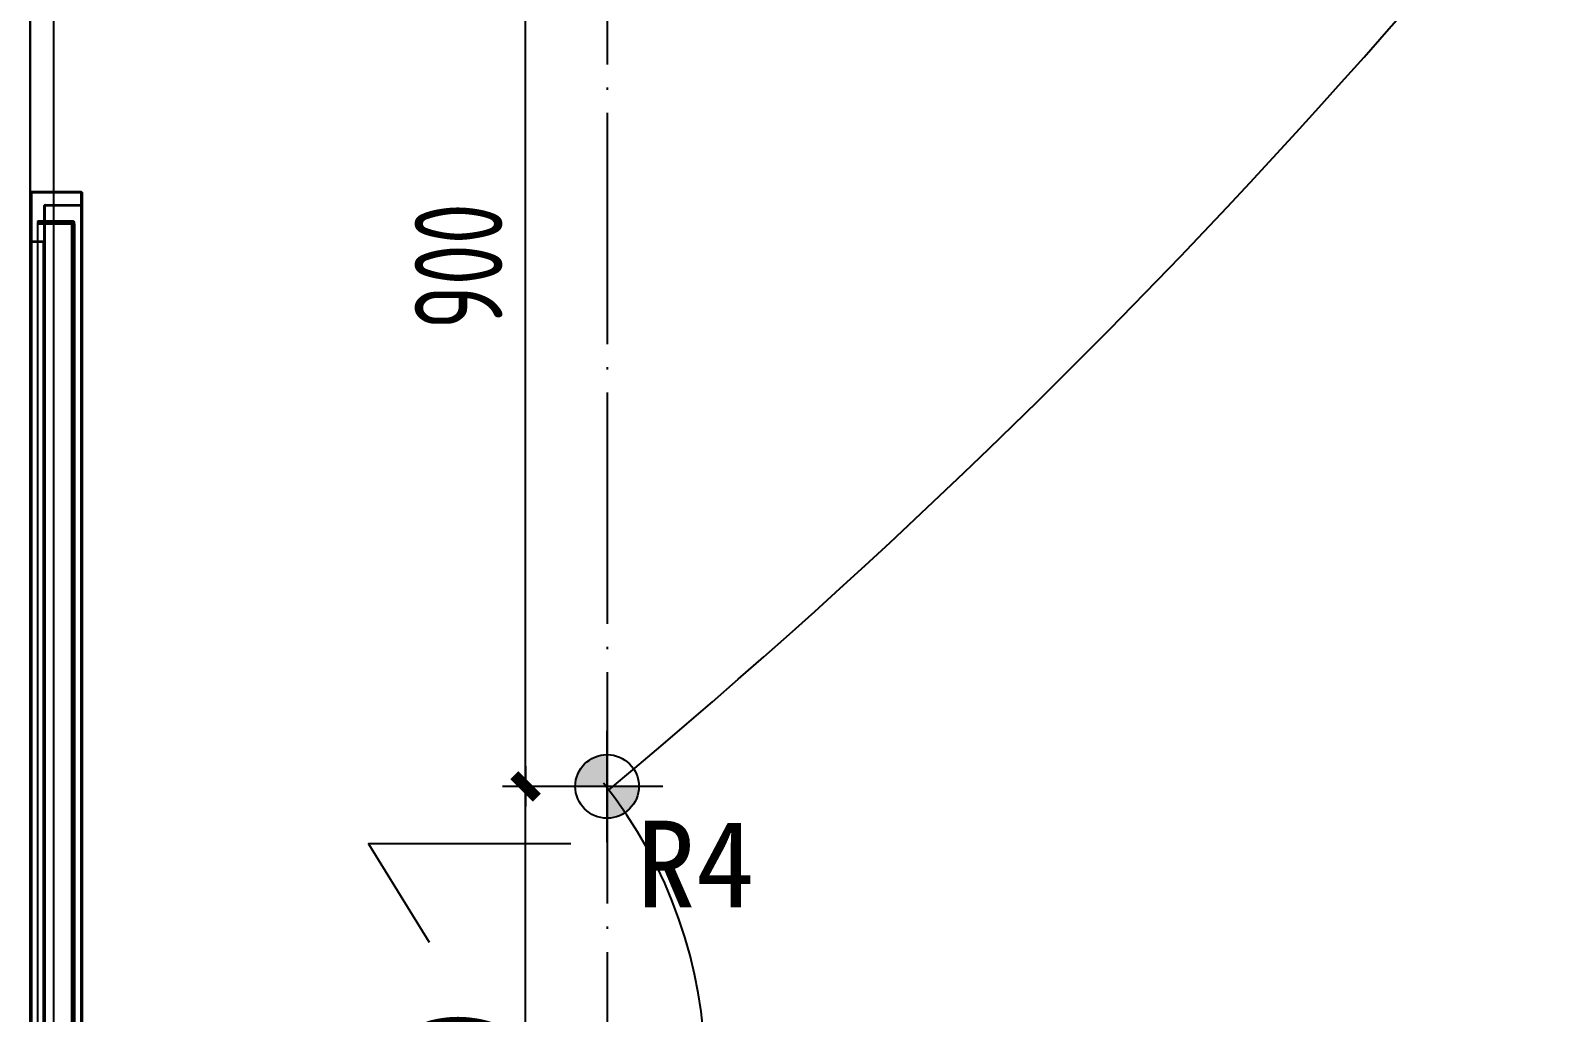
# Model space of a CAD drawing. Extents: x 11992 to 29481, y -6727 to 6811.
# Drawn here: x 19100 to 20409, y 2131 to 2981 of the extents above; entities that cross this region are included whole.
import ezdxf

# ---------------------------------------------------------------- set-up
doc = ezdxf.new("R2010")
doc.units = 0
doc.header["$MEASUREMENT"] = 0
doc.linetypes.add('DOTE', pattern=[2.42, 2, -0.2, 0.02, -0.2])
doc.layers.get('0').update_dxf_attribs({"color": 8, "linetype": 'CONTINUOUS'})
doc.layers.get('Defpoints').update_dxf_attribs({"color": 8, "linetype": 'CONTINUOUS'})
for name, color, linetype in [('FF-FINISH【完成面】', 8, 'CONTINUOUS'), ('zoylight 2射灯', 1, 'CONTINUOUS'), ('zoylight 3编号', 7, 'CONTINUOUS'), ('zoylight 4标注', 9, 'CONTINUOUS'), ('zoylight 5回路', 4, 'CONTINUOUS')]:
    doc.layers.add(name, color=color, linetype=linetype)
doc.styles.add('CCD-DIM', font='archs.shx', dxfattribs={"width": 0.8})
doc.styles.add('TFB MS 3mm at 1 to 25', font='arial.ttf', dxfattribs={"height": 75})
doc.dimstyles.new('zoylight_DIM_40', dxfattribs={"dimscale": 40, "dimtxt": 1.9, "dimasz": 0.4, "dimexe": 0.5, "dimexo": 0.5, "dimgap": 0.5, "dimtad": 1, "dimdec": 0, "dimrnd": 5, "dimzin": 12, "dimdsep": 46, "dimtxsty": 'CCD-DIM', "dimblk": 'CCD_Dimension_Tick', "dimcen": 0.125, "dimclrd": 44, "dimclre": 44, "dimclrt": 50, "dimadec": 0, "dimazin": 0, "dimtfac": 1, "dimtdec": 0, "dimtmove": 2, "dimatfit": 3, "dimldrblk": 'CCD_Leader_Dot', "dimfxl": 0, "dimtvp": 1, "dimtolj": 1, "dimtzin": 0, "dimarcsym": 0})

# ---------------------------------------------------------------- blocks, each defined once
blk = doc.blocks.new('嵌入式射灯55')
at = {"layer": 'zoylight 2射灯'}
h = blk.add_hatch(color=256, dxfattribs=at)
h.dxf.hatch_style = 1
h.paths.add_polyline_path([(0, 0), (0, 27.5, 0.41421356), (-27.5, 0)])
h.paths.add_polyline_path([(0, -27.5, 0.41421356), (27.5, 0), (0, 0)])
for p, q in [((0, -48.125), (0, 48.125)), ((48.125, 0), (-48.125, 0))]:
    blk.add_line(p, q, dxfattribs=at)
blk.add_circle((0, 0), 27.5, dxfattribs=at)
blk = doc.blocks.new('CCD_Dimension_Tick')
at = {"color": 0, "linetype": 'ByBlock'}
for p, q in [((-1.091, 0), (0, 0)), ((0, 0), (1.091, 0))]:
    blk.add_line(p, q, dxfattribs=at)
at = {"color": 0, "linetype": 'Continuous', "const_width": 0.608}
blk.add_lwpolyline([(-0.61, -0.61), (0.61, 0.61)], dxfattribs=at)
blk = doc.blocks.new('*D31')
at = {"layer": 'Defpoints', "color": 0, "linetype": 'Continuous'}
for p in [(19528.2, 2326.4), (19598.8, 2326.4, 2437.4), (19598.8, 1826.4, 2437.4)]:
    blk.add_point(p, dxfattribs=at)
at = {"layer": 'zoylight 4标注', "color": 44, "linetype": 'Continuous', "lineweight": -2}
blk.add_line((19578.8, 2326.4), (19508.2, 2326.4), dxfattribs=at)
at = {"layer": 'zoylight 4标注', "color": 44, "lineweight": -2}
for p, q in [((19528.2, 1842.4), (19528.2, 2310.4)), ((19578.8, 1826.4), (19508.2, 1826.4))]:
    blk.add_line(p, q, dxfattribs=at)
at = {"layer": 'zoylight 4标注', "color": 44, "linetype": 'Continuous', "lineweight": -2, "xscale": 16, "yscale": 16, "zscale": 16}
for p, rotation in [((19528.2, 2326.4), 90), ((19528.2, 1826.4), 270)]:
    blk.add_blockref('CCD_Dimension_Tick', p, dxfattribs=dict(at, rotation=rotation))
at = {"layer": 'zoylight 4标注', "color": 50, "linetype": 'Continuous', "insert": (19470.2, 2076.4), "char_height": 76, "attachment_point": 5, "rotation": 90, "style": 'CCD-DIM'}
blk.add_mtext('\\A1;500', dxfattribs=at)
blk = doc.blocks.new('CCD_Leader_Dot')
at = {"color": 0, "linetype": 'ByBlock'}
blk.add_line((-5, 0), (-10, 0), dxfattribs=at)
at = {"color": 0, "linetype": 'ByBlock', "const_width": 5}
blk.add_lwpolyline([(-2.5, 0, 1), (2.5, 0, 1)], format="xyb", close=True, dxfattribs=at)
blk = doc.blocks.new('*D34')
at = {"layer": 'Defpoints', "color": 0, "linetype": 'Continuous'}
for p in [(19528.2, 3226.4), (19598.8, 3226.4, 2437.4), (19598.8, 2326.4, 2437.4)]:
    blk.add_point(p, dxfattribs=at)
at = {"layer": 'zoylight 4标注', "color": 44, "linetype": 'Continuous', "lineweight": -2}
blk.add_line((19578.8, 3226.4), (19508.2, 3226.4), dxfattribs=at)
at = {"layer": 'zoylight 4标注', "color": 44, "lineweight": -2}
for p, q in [((19528.2, 2342.4), (19528.2, 3210.4)), ((19578.8, 2326.4), (19508.2, 2326.4))]:
    blk.add_line(p, q, dxfattribs=at)
at = {"layer": 'zoylight 4标注', "color": 44, "linetype": 'Continuous', "lineweight": -2, "xscale": 16, "yscale": 16, "zscale": 16}
for p, rotation in [((19528.2, 3226.4), 90), ((19528.2, 2326.4), 270)]:
    blk.add_blockref('CCD_Dimension_Tick', p, dxfattribs=dict(at, rotation=rotation))
at = {"layer": 'zoylight 4标注', "color": 50, "linetype": 'Continuous', "insert": (19470.2, 2776.4), "char_height": 76, "attachment_point": 5, "rotation": 90, "style": 'CCD-DIM'}
blk.add_mtext('\\A1;900', dxfattribs=at)

msp = doc.modelspace()

# ---------------------------------------------------------------- linework, layer by layer
for p, q in [((19099.6, 3630.6, 559.6), (19099.6, 430.6, 559.6)), ((19099.6, 3630.6, 329.6), (19099.6, 430.6, 329.6)), ((19099.6, 3630.6, -2440.4), (19099.6, 430.6, -2440.4)), ((19099.6, 3630.6, 559.6), (19099.6, 430.6, 559.6)), ((19099.6, 430.6, -2440.4), (19099.6, 3630.6, -2440.4)), ((19099.6, 430.6, -2440.4), (19099.6, 3630.6, -2440.4)), ((19099.6, 430.6, -2640.4), (19099.6, 3630.6, -2640.4)), ((19100.1, 2840.8, -175.8), (19099.8, 2840.5, -176)), ((19100.1, 2840.8, -2024.7), (19099.8, 2840.5, -2024.5)), ((19100.1, 2840.6, -2025.1), (19099.8, 2840.4, -2024.9)), ((19100.1, 2840.6, -175.4), (19099.8, 2840.4, -175.6)), ((19100.5, 2840.8, -2024.7), (19100.1, 2840.8, -2024.7)), ((19100.1, 2840.8, -175.8), (19100.1, 2840.8, -2024.7)), ((19100.5, 2840.8, -175.7), (19100.1, 2840.8, -175.8)), ((19100.1, 2840.8, -2024.7), (19100.1, 2840.6, -2025.1)), ((19100.1, 2840.8, -175.8), (19100.1, 2840.6, -175.4)), ((19100.5, 2840.7, -2025.2), (19100.1, 2840.6, -2025.1)), ((19100.5, 2840.7, -175.3), (19100.1, 2840.6, -175.4)), ((19100.1, 2840.6, -2025.1), (19100.1, 2840.2, -2025.2)), ((19100.1, 2840.6, -175.4), (19100.1, 2840.2, -175.3)), ((19143.6, 2840.8, -2024.7), (19100.5, 2840.8, -2024.7)), ((19100.5, 2840.8, -175.7), (19100.5, 2840.8, -2024.7)), ((19143.6, 2840.8, -175.7), (19100.5, 2840.8, -175.7)), ((19100.5, 2840.8, -2024.7), (19100.5, 2840.7, -2025.2)), ((19100.5, 2840.8, -175.7), (19100.5, 2840.7, -175.3)), ((19143.6, 2840.7, -2025.2), (19100.5, 2840.7, -2025.2)), ((19143.6, 2840.7, -175.3), (19100.5, 2840.7, -175.3)), ((19100.5, 2840.7, -2025.2), (19100.5, 2840.3, -2025.3)), ((19100.5, 2840.7, -175.3), (19100.5, 2840.3, -175.2)), ((19143.6, 2840.8, -2024.7), (19143.6, 2840.8, -175.7)), ((19143.6, 2840.8, -175.7), (19144, 2840.8, -175.8)), ((19143.6, 2840.8, -2024.7), (19144, 2840.8, -2024.7)), ((19143.6, 2840.8, -2024.7), (19143.6, 2840.7, -2025.2)), ((19143.6, 2840.8, -175.7), (19143.6, 2840.7, -175.3)), ((19143.6, 2840.7, -2025.2), (19144, 2840.6, -2025.1)), ((19143.6, 2840.7, -175.3), (19144, 2840.6, -175.4)), ((19143.6, 2840.7, -2025.2), (19143.6, 2840.3, -2025.3)), ((19143.6, 2840.7, -175.3), (19143.6, 2840.3, -175.2)), ((19144, 2840.8, -2024.7), (19144, 2840.8, -175.8)), ((19144, 2840.8, -2024.7), (19144.3, 2840.5, -2024.5)), ((19144, 2840.8, -175.8), (19144.3, 2840.5, -176)), ((19144, 2840.8, -2024.7), (19144, 2840.6, -2025.1)), ((19144, 2840.8, -175.8), (19144, 2840.6, -175.4)), ((19144.3, 2840.4, -2024.9), (19144, 2840.6, -2025.1)), ((19144, 2840.6, -175.4), (19144.3, 2840.4, -175.6)), ((19144, 2840.6, -2025.1), (19144, 2840.2, -2025.2)), ((19144, 2840.6, -175.4), (19144, 2840.2, -175.3)), ((19099.5, 2839.7, -2023.6), (19099.6, 2840.2, -2024.1)), ((19099.5, 2839.7, -176.9), (19099.6, 2840.2, -176.4)), ((19099.5, 2839.6, -2024), (19099.6, 2840.1, -2024.5)), ((19099.5, 2839.6, -176.5), (19099.6, 2840.1, -176)), ((19099.5, 2839.7, -2023.6), (19099.5, 2799.1, -1983)), ((19099.5, 2839.7, -176.9), (19099.5, 2799.1, -217.5)), ((19099.5, 2839.7, -2023.6), (19099.5, 2839.7, -176.9)), ((19099.5, 2839.7, -2023.6), (19099.5, 2839.6, -2024)), ((19099.5, 2839.7, -176.9), (19099.5, 2839.6, -176.5)), ((19099.5, 2839.6, -2024), (19099.5, 2799, -1983.4)), ((19099.5, 2839.6, -176.5), (19099.5, 2799, -217.1)), ((19099.5, 2839.1, -2024.2), (19099.6, 2839.6, -2024.7)), ((19099.5, 2839.1, -176.3), (19099.6, 2839.6, -175.8)), ((19099.5, 2839.6, -2024), (19099.5, 2839.1, -2024.2)), ((19099.5, 2839.6, -176.5), (19099.5, 2839.1, -176.3)), ((19099.5, 2798.5, -1983.6), (19099.5, 2839.1, -2024.2)), ((19099.5, 992.4, -2024.2), (19099.5, 2839.1, -2024.2)), ((19099.5, 2839.1, -176.3), (19099.5, 2798.5, -216.9)), ((19099.5, 992.4, -176.3), (19099.5, 2839.1, -176.3)), ((19099.6, 2840.2, -2024.1), (19099.8, 2840.5, -2024.5)), ((19099.6, 2840.2, -176.4), (19099.8, 2840.5, -176)), ((19099.8, 2840.4, -2024.9), (19099.6, 2840.1, -2024.5)), ((19099.6, 2840.1, -176), (19099.8, 2840.4, -175.6)), ((19099.6, 2840.2, -2024.1), (19099.6, 2840.2, -176.4)), ((19099.6, 2840.2, -2024.1), (19099.6, 2840.1, -2024.5)), ((19099.6, 2840.2, -176.4), (19099.6, 2840.1, -176)), ((19099.6, 2840.1, -2024.5), (19099.6, 2839.6, -2024.7)), ((19099.6, 2840.1, -176), (19099.6, 2839.6, -175.8)), ((19099.8, 2840, -2025), (19099.6, 2839.6, -2024.7)), ((19099.6, 2839.6, -175.8), (19099.8, 2840, -175.5)), ((19099.6, 991.9, -2024.7), (19099.6, 2839.6, -2024.7)), ((19099.6, 991.9, -175.8), (19099.6, 2839.6, -175.8)), ((19099.8, 2840.5, -176), (19099.8, 2840.5, -2024.5)), ((19099.8, 2840.5, -2024.5), (19099.8, 2840.4, -2024.9)), ((19099.8, 2840.5, -176), (19099.8, 2840.4, -175.6)), ((19099.8, 2840.4, -2024.9), (19099.8, 2840, -2025)), ((19099.8, 2840.4, -175.6), (19099.8, 2840, -175.5)), ((19100.1, 2840.2, -2025.2), (19099.8, 2840, -2025)), ((19100.1, 2840.2, -175.3), (19099.8, 2840, -175.5)), ((19099.8, 2840, -2025), (19099.8, 991.6, -2025)), ((19099.8, 991.6, -175.5), (19099.8, 2840, -175.5)), ((19100.5, 2840.3, -2025.3), (19100.1, 2840.2, -2025.2)), ((19100.5, 2840.3, -175.2), (19100.1, 2840.2, -175.3)), ((19100.1, 2840.2, -2025.2), (19100.1, 991.3, -2025.2)), ((19100.1, 991.3, -175.3), (19100.1, 2840.2, -175.3)), ((19100.5, 2840.3, -2025.3), (19100.5, 991.3, -2025.3)), ((19100.5, 2840.3, -2025.3), (19143.6, 2840.3, -2025.3)), ((19143.6, 2840.3, -175.2), (19100.5, 2840.3, -175.2)), ((19100.5, 991.3, -175.2), (19100.5, 2840.3, -175.2)), ((19111.5, 2828.4, -2012.3), (19111.6, 2828.9, -2012.8)), ((19111.5, 2828.4, -188.1), (19111.6, 2828.9, -187.7)), ((19111.5, 2828.3, -2012.8), (19111.6, 2828.8, -2013.3)), ((19111.5, 2828.3, -187.7), (19111.6, 2828.8, -187.2)), ((19111.5, 2799.1, -1983), (19111.5, 2828.4, -2012.3)), ((19111.5, 2828.4, -188.1), (19111.5, 2828.4, -2012.3)), ((19111.5, 2799.1, -217.5), (19111.5, 2828.4, -188.1)), ((19111.5, 2828.4, -2012.3), (19111.5, 2828.3, -2012.8)), ((19111.5, 2828.4, -188.1), (19111.5, 2828.3, -187.7)), ((19111.5, 2827.9, -2012.9), (19111.6, 2828.4, -2013.4)), ((19111.5, 2827.9, -187.6), (19111.6, 2828.4, -187.1)), ((19111.5, 2799, -1983.4), (19111.5, 2828.3, -2012.8)), ((19111.5, 2799, -217.1), (19111.5, 2828.3, -187.7)), ((19111.5, 2828.3, -2012.8), (19111.5, 2827.9, -2012.9)), ((19111.5, 2828.3, -187.7), (19111.5, 2827.9, -187.6)), ((19111.5, 2827.9, -2012.9), (19111.5, 1003.7, -2012.9)), ((19111.5, 2827.9, -2012.9), (19111.5, 2798.5, -1983.6)), ((19111.5, 2798.5, -216.9), (19111.5, 2827.9, -187.6)), ((19111.5, 1003.7, -187.6), (19111.5, 2827.9, -187.6)), ((19111.6, 2828.9, -187.7), (19111.8, 2829.3, -187.3)), ((19111.6, 2828.9, -2012.8), (19111.8, 2829.3, -2013.2)), ((19111.6, 2828.8, -2013.3), (19111.8, 2829.1, -2013.6)), ((19111.6, 2828.8, -187.2), (19111.8, 2829.1, -186.9)), ((19111.6, 2828.9, -187.7), (19111.6, 2828.9, -2012.8)), ((19111.6, 2828.9, -2012.8), (19111.6, 2828.8, -2013.3)), ((19111.6, 2828.9, -187.7), (19111.6, 2828.8, -187.2)), ((19111.6, 2828.8, -2013.3), (19111.6, 2828.4, -2013.4)), ((19111.6, 2828.8, -187.2), (19111.6, 2828.4, -187.1)), ((19111.6, 2828.4, -2013.4), (19111.8, 2828.7, -2013.7)), ((19111.6, 2828.4, -187.1), (19111.8, 2828.7, -186.7)), ((19111.6, 2828.4, -2013.4), (19111.6, 1003.2, -2013.4)), ((19111.6, 1003.2, -187.1), (19111.6, 2828.4, -187.1)), ((19111.8, 2829.3, -187.3), (19112.1, 2829.5, -187.1)), ((19112.1, 2829.5, -2013.4), (19111.8, 2829.3, -2013.2)), ((19111.8, 2829.3, -187.3), (19111.8, 2829.3, -2013.2)), ((19111.8, 2829.3, -2013.2), (19111.8, 2829.1, -2013.6)), ((19111.8, 2829.1, -2013.6), (19112.1, 2829.3, -2013.8)), ((19111.8, 2829.3, -187.3), (19111.8, 2829.1, -186.9)), ((19111.8, 2829.1, -186.9), (19112.1, 2829.3, -186.7)), ((19111.8, 2829.1, -2013.6), (19111.8, 2828.7, -2013.7)), ((19111.8, 2829.1, -186.9), (19111.8, 2828.7, -186.7)), ((19111.8, 2828.7, -2013.7), (19112.1, 2828.9, -2014)), ((19111.8, 2828.7, -186.7), (19112.1, 2828.9, -186.5)), ((19111.8, 2828.7, -2013.7), (19111.8, 1002.8, -2013.7)), ((19111.8, 1002.8, -186.7), (19111.8, 2828.7, -186.7)), ((19112.5, 2829.6, -187), (19112.1, 2829.5, -187.1)), ((19112.5, 2829.6, -2013.5), (19112.1, 2829.5, -2013.4)), ((19112.1, 2829.5, -2013.4), (19112.1, 2829.5, -187.1)), ((19112.1, 2829.5, -2013.4), (19112.1, 2829.3, -2013.8)), ((19112.1, 2829.5, -187.1), (19112.1, 2829.3, -186.7)), ((19112.5, 2829.4, -2013.9), (19112.1, 2829.3, -2013.8)), ((19112.5, 2829.4, -186.6), (19112.1, 2829.3, -186.7)), ((19112.1, 2829.3, -2013.8), (19112.1, 2828.9, -2014)), ((19112.1, 2829.3, -186.7), (19112.1, 2828.9, -186.5)), ((19112.5, 2829, -2014), (19112.1, 2828.9, -2014)), ((19112.5, 2829, -186.5), (19112.1, 2828.9, -186.5)), ((19112.1, 1002.6, -2014), (19112.1, 2828.9, -2014)), ((19112.1, 1002.6, -186.5), (19112.1, 2828.9, -186.5)), ((19112.5, 2829.6, -2013.5), (19112.5, 2829.6, -187)), ((19112.5, 2829.6, -2013.5), (19143.6, 2829.6, -2013.5)), ((19112.5, 2829.6, -187), (19143.6, 2829.6, -187)), ((19112.5, 2829.6, -2013.5), (19112.5, 2829.4, -2013.9)), ((19112.5, 2829.6, -187), (19112.5, 2829.4, -186.6)), ((19112.5, 2829.4, -2013.9), (19143.6, 2829.4, -2013.9)), ((19112.5, 2829.4, -186.6), (19143.6, 2829.4, -186.6)), ((19112.5, 2829.4, -2013.9), (19112.5, 2829, -2014)), ((19112.5, 2829.4, -186.6), (19112.5, 2829, -186.5)), ((19112.5, 1002.5, -2014), (19112.5, 2829, -2014)), ((19143.6, 2829, -2014), (19112.5, 2829, -2014)), ((19112.5, 1002.5, -186.5), (19112.5, 2829, -186.5)), ((19112.5, 2829, -186.5), (19143.6, 2829, -186.5)), ((19143.6, 991.3, -2025.3), (19143.6, 2840.3, -2025.3)), ((19143.6, 2840.3, -2025.3), (19144, 2840.2, -2025.2)), ((19143.6, 991.3, -175.2), (19143.6, 2840.3, -175.2)), ((19143.6, 2840.3, -175.2), (19144, 2840.2, -175.3)), ((19143.6, 2829.6, -187), (19143.6, 2829.6, -2013.5)), ((19143.6, 2829.6, -2013.5), (19144, 2829.6, -2013.5)), ((19143.6, 2829.6, -187), (19144, 2829.6, -187)), ((19143.6, 2829.6, -2013.5), (19143.6, 2829.4, -2013.9)), ((19143.6, 2829.6, -187), (19143.6, 2829.4, -186.6)), ((19143.6, 2829.4, -2013.9), (19144, 2829.5, -2014)), ((19143.6, 2829.4, -186.6), (19144, 2829.5, -186.5)), ((19143.6, 2829.4, -2013.9), (19143.6, 2829, -2014)), ((19143.6, 2829.4, -186.6), (19143.6, 2829, -186.5)), ((19143.6, 2829, -2014), (19144, 2829.1, -2014.1)), ((19143.6, 2829, -186.5), (19144, 2829.1, -186.4)), ((19143.6, 2829, -2014), (19143.6, 1002.5, -2014)), ((19143.6, 1002.5, -186.5), (19143.6, 2829, -186.5)), ((19144, 991.3, -2025.2), (19144, 2840.2, -2025.2)), ((19144.3, 2840, -2025), (19144, 2840.2, -2025.2)), ((19144, 991.3, -175.3), (19144, 2840.2, -175.3)), ((19144, 2840.2, -175.3), (19144.3, 2840, -175.5)), ((19144, 2829.6, -2013.5), (19144.3, 2829.8, -2013.8)), ((19144, 2829.6, -187), (19144.3, 2829.8, -186.7)), ((19144, 2829.5, -2014), (19144.3, 2829.7, -2014.2)), ((19144, 2829.5, -186.5), (19144.3, 2829.7, -186.3)), ((19144, 2829.6, -187), (19144, 2829.6, -2013.5)), ((19144, 2829.6, -2013.5), (19144, 2829.5, -2014)), ((19144, 2829.6, -187), (19144, 2829.5, -186.5)), ((19144, 2829.5, -2014), (19144, 2829.1, -2014.1)), ((19144, 2829.5, -186.5), (19144, 2829.1, -186.4)), ((19144, 2829.1, -2014.1), (19144.3, 2829.3, -2014.3)), ((19144, 2829.1, -186.4), (19144.3, 2829.3, -186.2)), ((19144, 2829.1, -2014.1), (19144, 1002.5, -2014.1)), ((19144, 1002.5, -186.4), (19144, 2829.1, -186.4)), ((19144.3, 2840.5, -176), (19144.3, 2840.5, -2024.5)), ((19144.5, 2840.2, -176.4), (19144.3, 2840.5, -176)), ((19144.5, 2840.2, -2024.1), (19144.3, 2840.5, -2024.5)), ((19144.3, 2840.5, -2024.5), (19144.3, 2840.4, -2024.9)), ((19144.3, 2840.5, -176), (19144.3, 2840.4, -175.6)), ((19144.5, 2840.1, -2024.5), (19144.3, 2840.4, -2024.9)), ((19144.5, 2840.1, -176), (19144.3, 2840.4, -175.6)), ((19144.3, 2840.4, -2024.9), (19144.3, 2840, -2025)), ((19144.3, 2840.4, -175.6), (19144.3, 2840, -175.5)), ((19144.3, 2840, -2025), (19144.3, 991.6, -2025)), ((19144.5, 2839.6, -2024.7), (19144.3, 2840, -2025)), ((19144.3, 2840, -175.5), (19144.3, 991.6, -175.5)), ((19144.5, 2839.6, -175.8), (19144.3, 2840, -175.5)), ((19144.3, 2829.8, -2013.8), (19144.5, 2830.2, -2014.1)), ((19144.3, 2829.8, -186.7), (19144.5, 2830.2, -186.4)), ((19144.3, 2829.7, -2014.2), (19144.5, 2830, -2014.5)), ((19144.3, 2829.7, -186.3), (19144.5, 2830, -186)), ((19144.3, 2829.8, -186.7), (19144.3, 2829.8, -2013.8)), ((19144.3, 2829.8, -2013.8), (19144.3, 2829.7, -2014.2)), ((19144.3, 2829.8, -186.7), (19144.3, 2829.7, -186.3)), ((19144.3, 2829.7, -2014.2), (19144.3, 2829.3, -2014.3)), ((19144.3, 2829.7, -186.3), (19144.3, 2829.3, -186.2)), ((19144.3, 2829.3, -2014.3), (19144.5, 2829.6, -2014.7)), ((19144.3, 2829.3, -186.2), (19144.5, 2829.6, -185.8)), ((19144.3, 2829.3, -2014.3), (19144.3, 1002.3, -2014.3)), ((19144.3, 1002.3, -186.2), (19144.3, 2829.3, -186.2)), ((19144.5, 2840.2, -176.4), (19144.5, 2840.2, -2024.1)), ((19144.5, 2839.7, -176.9), (19144.5, 2840.2, -176.4)), ((19144.5, 2839.7, -2023.6), (19144.5, 2840.2, -2024.1)), ((19144.5, 2840.2, -2024.1), (19144.5, 2840.1, -2024.5)), ((19144.5, 2840.2, -176.4), (19144.5, 2840.1, -176)), ((19144.5, 2839.6, -2024), (19144.5, 2840.1, -2024.5)), ((19144.5, 2839.6, -176.5), (19144.5, 2840.1, -176)), ((19144.5, 2840.1, -2024.5), (19144.5, 2839.6, -2024.7)), ((19144.5, 2840.1, -176), (19144.5, 2839.6, -175.8)), ((19144.5, 2830.7, -185.9), (19144.5, 2839.7, -176.9)), ((19144.5, 2839.7, -2023.6), (19144.5, 2830.7, -2014.6)), ((19144.5, 2839.7, -2023.6), (19144.5, 2839.7, -176.9)), ((19144.5, 2839.7, -2023.6), (19144.5, 2839.6, -2024)), ((19144.5, 2839.7, -176.9), (19144.5, 2839.6, -176.5)), ((19144.5, 2839.6, -2024), (19144.5, 2830.5, -2015)), ((19144.5, 2830.5, -185.5), (19144.5, 2839.6, -176.5)), ((19144.5, 2839.6, -2024.7), (19144.5, 991.9, -2024.7)), ((19144.5, 2839.6, -2024.7), (19144.5, 2839.1, -2024.2)), ((19144.5, 991.9, -175.8), (19144.5, 2839.6, -175.8)), ((19144.5, 2839.1, -176.3), (19144.5, 2839.6, -175.8)), ((19144.5, 2839.6, -2024), (19144.5, 2839.1, -2024.2)), ((19144.5, 2839.6, -176.5), (19144.5, 2839.1, -176.3)), ((19144.5, 2839.1, -2024.2), (19144.5, 2830.1, -2015.2)), ((19144.5, 992.4, -2024.2), (19144.5, 2839.1, -2024.2)), ((19144.5, 2830.1, -185.3), (19144.5, 2839.1, -176.3)), ((19144.5, 992.4, -176.3), (19144.5, 2839.1, -176.3)), ((19144.5, 2830.7, -2014.6), (19144.5, 2830.7, -185.9)), ((19144.5, 2830.7, -2014.6), (19144.5, 2830.2, -2014.1)), ((19144.5, 2830.7, -185.9), (19144.5, 2830.2, -186.4)), ((19144.5, 2830.7, -2014.6), (19144.5, 2830.5, -2015)), ((19144.5, 2830.7, -185.9), (19144.5, 2830.5, -185.5)), ((19144.5, 2830.5, -2015), (19144.5, 2830, -2014.5)), ((19144.5, 2830.5, -185.5), (19144.5, 2830, -186)), ((19144.5, 2830.5, -2015), (19144.5, 2830.1, -2015.2)), ((19144.5, 2830.5, -185.5), (19144.5, 2830.1, -185.3)), ((19144.5, 2830.2, -186.4), (19144.5, 2830.2, -2014.1)), ((19144.5, 2830.2, -2014.1), (19144.5, 2830, -2014.5)), ((19144.5, 2830.2, -186.4), (19144.5, 2830, -186)), ((19144.5, 1001.4, -2015.2), (19144.5, 2830.1, -2015.2)), ((19144.5, 2829.6, -2014.7), (19144.5, 2830.1, -2015.2)), ((19144.5, 1001.4, -185.3), (19144.5, 2830.1, -185.3)), ((19144.5, 2830.1, -185.3), (19144.5, 2829.6, -185.8)), ((19144.5, 2829.6, -2014.7), (19144.5, 2830, -2014.5)), ((19144.5, 2830, -186), (19144.5, 2829.6, -185.8)), ((19144.5, 2829.6, -2014.7), (19144.5, 1001.9, -2014.7)), ((19144.5, 1001.9, -185.8), (19144.5, 2829.6, -185.8)), ((19106.2, 2815.8, -1997.7), (19135.6, 2815.8, -1997.7)), ((19106.2, 2815.8, -1997.7), (19106.2, 2815.8, -202.8)), ((19106.2, 2815.8, -202.8), (19135.6, 2815.8, -202.8)), ((19106.2, 2815.8, -1997.7), (19106.2, 2815.6, -1998.8)), ((19106.2, 2815.8, -202.8), (19106.2, 2815.6, -201.7)), ((19106.2, 2815.6, -1998.8), (19135.6, 2815.6, -1998.8)), ((19106.2, 2815.1, -1999.6), (19106.2, 2815.6, -1998.8)), ((19106.2, 2815.6, -201.7), (19135.6, 2815.6, -201.7)), ((19106.2, 2815.1, -200.9), (19106.2, 2815.6, -201.7)), ((19106.2, 2815.1, -1999.6), (19106.2, 2814.3, -2000.1)), ((19135.6, 2815.1, -1999.6), (19106.2, 2815.1, -1999.6)), ((19135.6, 2815.1, -200.9), (19106.2, 2815.1, -200.9)), ((19106.2, 2815.1, -200.9), (19106.2, 2814.3, -200.4)), ((19135.6, 2815.8, -202.8), (19135.6, 2815.8, -1997.7)), ((19135.6, 2815.8, -202.8), (19135.6, 2815.6, -201.7)), ((19135.6, 2815.8, -202.8), (19136.6, 2815.6, -202.8)), ((19135.6, 2815.8, -1997.7), (19136.6, 2815.6, -1997.7)), ((19135.6, 2815.8, -1997.7), (19135.6, 2815.6, -1998.8)), ((19135.6, 2815.6, -201.7), (19136.6, 2815.4, -201.8)), ((19135.6, 2815.1, -200.9), (19135.6, 2815.6, -201.7)), ((19135.6, 2815.6, -1998.8), (19136.6, 2815.4, -1998.7)), ((19135.6, 2815.1, -1999.6), (19135.6, 2815.6, -1998.8)), ((19135.6, 2815.1, -1999.6), (19135.6, 2814.3, -2000.1)), ((19135.6, 2815.1, -1999.6), (19136.4, 2815, -1999.5)), ((19135.6, 2815.1, -200.9), (19136.4, 2815, -201)), ((19135.6, 2815.1, -200.9), (19135.6, 2814.3, -200.4)), ((19136.4, 2815, -201), (19136.6, 2815.4, -201.8)), ((19136.4, 2815, -1999.5), (19136.6, 2815.4, -1998.7)), ((19136.4, 2815, -1999.5), (19136.6, 2814.2, -1999.9)), ((19137.1, 2814.8, -1999.3), (19136.4, 2815, -1999.5)), ((19137.1, 2814.8, -201.2), (19136.4, 2815, -201)), ((19136.4, 2815, -201), (19136.6, 2814.2, -200.6)), ((19136.6, 2815.6, -202.8), (19136.6, 2815.4, -201.8)), ((19137.4, 2815.1, -202.8), (19136.6, 2815.6, -202.8)), ((19136.6, 2815.6, -1997.7), (19136.6, 2815.4, -1998.7)), ((19137.4, 2815.1, -1997.7), (19136.6, 2815.6, -1997.7)), ((19136.6, 2815.6, -202.8), (19136.6, 2815.6, -1997.7)), ((19137.3, 2815, -201.9), (19136.6, 2815.4, -201.8)), ((19137.3, 2815, -1998.6), (19136.6, 2815.4, -1998.7)), ((19137.1, 2814.8, -1999.3), (19137.3, 2815, -1998.6)), ((19137.1, 2814.8, -201.2), (19137.3, 2815, -201.9)), ((19137.1, 2814.8, -1999.3), (19137.3, 2814.1, -1999.5)), ((19137.1, 2814.8, -201.2), (19137.3, 2814.1, -201)), ((19137.4, 2815.1, -1997.7), (19137.3, 2815, -1998.6)), ((19137.4, 2815.1, -202.8), (19137.3, 2815, -201.9)), ((19137.3, 2815, -1998.6), (19137.6, 2814.2, -1998.7)), ((19137.3, 2815, -201.9), (19137.6, 2814.2, -201.8)), ((19137.4, 2815.1, -1997.7), (19137.8, 2814.3, -1997.7)), ((19137.4, 2815.1, -202.8), (19137.8, 2814.3, -202.8)), ((19137.4, 2815.1, -1997.7), (19137.4, 2815.1, -202.8)), ((19106.2, 2813.2, -2000.2), (19106.2, 2814.3, -2000.1)), ((19106.2, 2814.3, -2000.1), (19135.6, 2814.3, -2000.1)), ((19106.2, 2814.3, -200.4), (19135.6, 2814.3, -200.4)), ((19106.2, 2813.2, -200.2), (19106.2, 2814.3, -200.4)), ((19106.2, 1018.4, -2000.2), (19106.2, 2813.2, -2000.2)), ((19106.2, 2813.2, -2000.2), (19135.6, 2813.2, -2000.2)), ((19106.2, 2813.2, -200.2), (19135.6, 2813.2, -200.2)), ((19106.2, 1018.4, -200.2), (19106.2, 2813.2, -200.2)), ((19135.6, 2813.2, -2000.2), (19135.6, 2814.3, -2000.1)), ((19135.6, 2814.3, -2000.1), (19136.6, 2814.2, -1999.9)), ((19135.6, 2814.3, -200.4), (19136.6, 2814.2, -200.6)), ((19135.6, 2813.2, -200.2), (19135.6, 2814.3, -200.4)), ((19135.6, 2813.2, -2000.2), (19135.6, 1018.4, -2000.2)), ((19135.6, 1018.4, -200.2), (19135.6, 2813.2, -200.2)), ((19135.6, 2813.2, -2000.2), (19136.6, 2813.2, -2000.1)), ((19135.6, 2813.2, -200.2), (19136.6, 2813.2, -200.4)), ((19136.6, 2813.2, -2000.1), (19136.6, 2814.2, -1999.9)), ((19137.3, 2814.1, -1999.5), (19136.6, 2814.2, -1999.9)), ((19136.6, 2813.2, -200.4), (19136.6, 2814.2, -200.6)), ((19137.3, 2814.1, -201), (19136.6, 2814.2, -200.6)), ((19137.4, 2813.2, -1999.6), (19136.6, 2813.2, -2000.1)), ((19137.4, 2813.2, -200.9), (19136.6, 2813.2, -200.4)), ((19136.6, 2813.2, -2000.1), (19136.6, 1018.4, -2000.1)), ((19136.6, 1018.4, -200.4), (19136.6, 2813.2, -200.4)), ((19137.3, 2814.1, -1999.5), (19137.6, 2814.2, -1998.7)), ((19137.3, 2814.1, -201), (19137.6, 2814.2, -201.8)), ((19137.4, 2813.2, -1999.6), (19137.3, 2814.1, -1999.5)), ((19137.4, 2813.2, -200.9), (19137.3, 2814.1, -201)), ((19137.4, 2813.2, -1999.6), (19137.8, 2813.2, -1998.8)), ((19137.4, 2813.2, -200.9), (19137.8, 2813.2, -201.7)), ((19137.4, 1018.4, -1999.6), (19137.4, 2813.2, -1999.6)), ((19137.4, 2813.2, -200.9), (19137.4, 1018.4, -200.9)), ((19137.8, 2814.3, -1997.7), (19137.6, 2814.2, -1998.7)), ((19137.8, 2814.3, -202.8), (19137.6, 2814.2, -201.8)), ((19137.8, 2813.2, -1998.8), (19137.6, 2814.2, -1998.7)), ((19137.8, 2813.2, -201.7), (19137.6, 2814.2, -201.8)), ((19137.9, 2813.2, -1997.7), (19137.8, 2814.3, -1997.7)), ((19137.9, 2813.2, -202.8), (19137.8, 2814.3, -202.8)), ((19137.8, 2814.3, -1997.7), (19137.8, 2814.3, -202.8)), ((19137.9, 2813.2, -1997.7), (19137.8, 2813.2, -1998.8)), ((19137.9, 2813.2, -202.8), (19137.8, 2813.2, -201.7)), ((19137.8, 1018.4, -1998.8), (19137.8, 2813.2, -1998.8)), ((19137.8, 2813.2, -201.7), (19137.8, 1018.4, -201.7)), ((19137.9, 2813.2, -1997.7), (19137.9, 2813.2, -202.8)), ((19137.9, 2813.2, -202.8), (19137.9, 1018.4, -202.8)), ((19137.9, 1018.4, -1997.7), (19137.9, 2813.2, -1997.7)), ((19099.5, 2799.1, -217.5), (19099.5, 2799.1, -1983)), ((19099.5, 2799.1, -1983), (19099.6, 2798.6, -1982.5)), ((19099.6, 2798.6, -218), (19099.5, 2799.1, -217.5)), ((19099.5, 2799.1, -217.5), (19099.5, 2799, -217.1)), ((19099.5, 2799.1, -1983), (19099.5, 2799, -1983.4)), ((19099.6, 2798.5, -217.5), (19099.5, 2799, -217.1)), ((19099.5, 2799, -1983.4), (19099.6, 2798.5, -1983)), ((19099.5, 2799, -1983.4), (19099.5, 2798.5, -1983.6)), ((19099.5, 2799, -217.1), (19099.5, 2798.5, -216.9)), ((19099.5, 2798.5, -1983.6), (19099.5, 1033, -1983.6)), ((19099.5, 2798.5, -1983.6), (19099.6, 2798.1, -1983.1)), ((19099.5, 1033, -216.9), (19099.5, 2798.5, -216.9)), ((19099.6, 2798.1, -217.4), (19099.5, 2798.5, -216.9)), ((19099.6, 2798.6, -218), (19099.6, 2798.6, -1982.5)), ((19099.6, 2798.6, -1982.5), (19099.8, 2798.3, -1982.2)), ((19099.6, 2798.6, -218), (19099.8, 2798.3, -218.3)), ((19099.6, 2798.6, -218), (19099.6, 2798.5, -217.5)), ((19099.6, 2798.6, -1982.5), (19099.6, 2798.5, -1983)), ((19099.6, 2798.5, -217.5), (19099.8, 2798.1, -217.9)), ((19099.6, 2798.5, -1983), (19099.8, 2798.1, -1982.6)), ((19099.6, 2798.5, -1983), (19099.6, 2798.1, -1983.1)), ((19099.6, 2798.5, -217.5), (19099.6, 2798.1, -217.4)), ((19099.6, 2798.1, -1983.1), (19099.6, 1033.5, -1983.1)), ((19099.6, 2798.1, -1983.1), (19099.8, 2797.7, -1982.7)), ((19099.6, 2798.1, -217.4), (19099.6, 1033.5, -217.4)), ((19099.6, 2798.1, -217.4), (19099.8, 2797.7, -217.8)), ((19099.8, 2798.3, -218.3), (19099.8, 2798.3, -1982.2)), ((19099.8, 2798.3, -218.3), (19100.1, 2798.1, -218.5)), ((19100.1, 2798.1, -1982), (19099.8, 2798.3, -1982.2)), ((19099.8, 2798.3, -218.3), (19099.8, 2798.1, -217.9)), ((19099.8, 2798.3, -1982.2), (19099.8, 2798.1, -1982.6)), ((19099.8, 2798.1, -217.9), (19100.1, 2797.9, -218.1)), ((19099.8, 2798.1, -1982.6), (19100.1, 2797.9, -1982.4)), ((19099.8, 2798.1, -1982.6), (19099.8, 2797.7, -1982.7)), ((19099.8, 2798.1, -217.9), (19099.8, 2797.7, -217.8)), ((19099.8, 2797.7, -1982.7), (19099.8, 1033.8, -1982.7)), ((19099.8, 2797.7, -1982.7), (19100.1, 2797.5, -1982.5)), ((19099.8, 2797.7, -217.8), (19099.8, 1033.8, -217.8)), ((19099.8, 2797.7, -217.8), (19100.1, 2797.5, -218)), ((19100.1, 2798.1, -1982), (19100.1, 2798.1, -218.5)), ((19100.5, 2798, -1981.9), (19100.1, 2798.1, -1982)), ((19100.5, 2798, -218.6), (19100.1, 2798.1, -218.5)), ((19100.1, 2798.1, -218.5), (19100.1, 2797.9, -218.1)), ((19100.1, 2798.1, -1982), (19100.1, 2797.9, -1982.4)), ((19100.5, 2797.8, -218.2), (19100.1, 2797.9, -218.1)), ((19100.1, 2797.9, -1982.4), (19100.5, 2797.8, -1982.3)), ((19100.1, 2797.9, -1982.4), (19100.1, 2797.5, -1982.5)), ((19100.1, 2797.9, -218.1), (19100.1, 2797.5, -218)), ((19100.1, 1034, -1982.5), (19100.1, 2797.5, -1982.5)), ((19100.5, 2797.4, -1982.5), (19100.1, 2797.5, -1982.5)), ((19100.1, 2797.5, -218), (19100.1, 1034, -218)), ((19100.5, 2797.4, -218), (19100.1, 2797.5, -218)), ((19100.5, 2798, -1981.9), (19100.5, 2798, -218.6)), ((19100.5, 2798, -1981.9), (19110.6, 2798, -1981.9)), ((19100.5, 2798, -218.6), (19110.6, 2798, -218.6)), ((19100.5, 2798, -218.6), (19100.5, 2797.8, -218.2)), ((19100.5, 2798, -1981.9), (19100.5, 2797.8, -1982.3)), ((19100.5, 2797.8, -218.2), (19110.6, 2797.8, -218.2)), ((19110.6, 2797.8, -1982.3), (19100.5, 2797.8, -1982.3)), ((19100.5, 2797.4, -1982.5), (19100.5, 2797.8, -1982.3)), ((19100.5, 2797.8, -218.2), (19100.5, 2797.4, -218)), ((19100.5, 1034.1, -1982.5), (19100.5, 2797.4, -1982.5)), ((19110.6, 2797.4, -1982.5), (19100.5, 2797.4, -1982.5)), ((19100.5, 2797.4, -218), (19100.5, 1034.1, -218)), ((19100.5, 2797.4, -218), (19110.6, 2797.4, -218)), ((19111, 2798.1, -218.5), (19110.6, 2798, -218.6)), ((19110.6, 2798, -1981.9), (19111, 2798.1, -1982)), ((19110.6, 2798, -218.6), (19110.6, 2798, -1981.9)), ((19110.6, 2798, -218.6), (19110.6, 2797.8, -218.2)), ((19110.6, 2798, -1981.9), (19110.6, 2797.8, -1982.3)), ((19111, 2797.9, -218.1), (19110.6, 2797.8, -218.2)), ((19110.6, 2797.8, -1982.3), (19111, 2797.9, -1982.4)), ((19110.6, 2797.8, -1982.3), (19110.6, 2797.4, -1982.5)), ((19110.6, 2797.8, -218.2), (19110.6, 2797.4, -218)), ((19110.6, 2797.4, -1982.5), (19111, 2797.5, -1982.5)), ((19111, 2797.5, -218), (19110.6, 2797.4, -218)), ((19110.6, 2797.4, -1982.5), (19110.6, 1034.1, -1982.5)), ((19110.6, 2797.4, -218), (19110.6, 1034.1, -218)), ((19111, 2798.1, -1982), (19111.3, 2798.3, -1982.2)), ((19111, 2798.1, -218.5), (19111.3, 2798.3, -218.3)), ((19111, 2798.1, -218.5), (19111, 2798.1, -1982)), ((19111, 2797.9, -218.1), (19111.3, 2798.1, -217.9)), ((19111, 2798.1, -218.5), (19111, 2797.9, -218.1)), ((19111, 2798.1, -1982), (19111, 2797.9, -1982.4)), ((19111, 2797.9, -1982.4), (19111.3, 2798.1, -1982.6)), ((19111, 2797.9, -1982.4), (19111, 2797.5, -1982.5)), ((19111, 2797.9, -218.1), (19111, 2797.5, -218)), ((19111, 2797.5, -1982.5), (19111.3, 2797.7, -1982.7)), ((19111, 2797.5, -218), (19111.3, 2797.7, -217.8)), ((19111, 2797.5, -1982.5), (19111, 1034, -1982.5)), ((19111, 2797.5, -218), (19111, 1034, -218)), ((19111.3, 2798.3, -218.3), (19111.5, 2798.6, -218)), ((19111.5, 2798.6, -1982.5), (19111.3, 2798.3, -1982.2)), ((19111.3, 2798.1, -217.9), (19111.5, 2798.5, -217.5)), ((19111.3, 2798.1, -1982.6), (19111.5, 2798.5, -1983)), ((19111.3, 2798.3, -218.3), (19111.3, 2798.3, -1982.2)), ((19111.3, 2798.3, -218.3), (19111.3, 2798.1, -217.9)), ((19111.3, 2798.3, -1982.2), (19111.3, 2798.1, -1982.6)), ((19111.3, 2797.7, -1982.7), (19111.5, 2798.1, -1983.1)), ((19111.3, 2797.7, -217.8), (19111.5, 2798.1, -217.4)), ((19111.3, 2798.1, -1982.6), (19111.3, 2797.7, -1982.7)), ((19111.3, 2798.1, -217.9), (19111.3, 2797.7, -217.8)), ((19111.3, 2797.7, -1982.7), (19111.3, 1033.8, -1982.7)), ((19111.3, 2797.7, -217.8), (19111.3, 1033.8, -217.8)), ((19111.5, 2799.1, -1983), (19111.5, 2799.1, -217.5)), ((19111.5, 2798.6, -218), (19111.5, 2799.1, -217.5)), ((19111.5, 2799.1, -1983), (19111.5, 2798.6, -1982.5)), ((19111.5, 2799.1, -1983), (19111.5, 2799, -1983.4)), ((19111.5, 2799.1, -217.5), (19111.5, 2799, -217.1)), ((19111.5, 2799, -1983.4), (19111.5, 2798.5, -1983)), ((19111.5, 2798.5, -217.5), (19111.5, 2799, -217.1)), ((19111.5, 2799, -1983.4), (19111.5, 2798.5, -1983.6)), ((19111.5, 2799, -217.1), (19111.5, 2798.5, -216.9)), ((19111.5, 2798.6, -1982.5), (19111.5, 2798.6, -218)), ((19111.5, 2798.6, -218), (19111.5, 2798.5, -217.5)), ((19111.5, 2798.6, -1982.5), (19111.5, 2798.5, -1983)), ((19111.5, 1033, -1983.6), (19111.5, 2798.5, -1983.6)), ((19111.5, 2798.5, -1983.6), (19111.5, 2798.1, -1983.1)), ((19111.5, 1033, -216.9), (19111.5, 2798.5, -216.9)), ((19111.5, 2798.1, -217.4), (19111.5, 2798.5, -216.9)), ((19111.5, 2798.1, -1983.1), (19111.5, 2798.5, -1983)), ((19111.5, 2798.5, -217.5), (19111.5, 2798.1, -217.4)), ((19111.5, 1033.5, -1983.1), (19111.5, 2798.1, -1983.1)), ((19111.5, 2798.1, -217.4), (19111.5, 1033.5, -217.4))]:
    msp.add_line(p, q)
at = {"layer": 'FF-FINISH【完成面】', "linetype": 'ByBlock'}
msp.add_line((19119.6, 3610.5), (19119.6, 410.5), dxfattribs=at)
at = {"layer": 'zoylight 4标注', "color": 9, "linetype": 'DOTE', "ltscale": 100}
msp.add_line((19598.8, 3393.1, 2437.4), (19598.8, -2832.4, 2437.4), dxfattribs=at)
at = {"layer": 'zoylight 4标注', "linetype": 'Continuous'}
msp.add_lwpolyline([(19567.4, 2276.6), (19392.2, 2276.6), (19444.7, 2191.7)], dxfattribs=at)
at = {"layer": 'zoylight 5回路', "linetype": 'Continuous'}
for centre, radius, start, end in [((15712.9, 6983.7), 6068.9, 309.83038, 345.26327), ((19283.6, 2078.9), 400, 322.3069, 38.7448)]:
    msp.add_arc(centre, radius, start, end, dxfattribs=at)

# ---------------------------------------------------------------- block references
at = {"layer": 'zoylight 2射灯'}
msp.add_blockref('嵌入式射灯55', (19598.8, 2326.4, 2437.4), dxfattribs=at)

# ---------------------------------------------------------------- texts
at = {"layer": 'zoylight 3编号', "insert": (19624.4, 2296.8, 2437.4), "char_height": 75, "width": 104.77, "attachment_point": 1, "style": 'TFB MS 3mm at 1 to 25'}
msp.add_mtext('{\\fSimHei|b0|i0|c134|p49;R4}', dxfattribs=at)

# ---------------------------------------------------------------- dimensions: what is measured, and where the dimension line sits
at = {"layer": 'zoylight 4标注', "linetype": 'Continuous'}
for p1, p2, picture, middle in [((19598.8, 2326.4, 2437.4), (19598.8, 3226.4, 2437.4), '*D34', (19470.2, 2776.4)), ((19598.8, 1826.4, 2437.4), (19598.8, 2326.4, 2437.4), '*D31', (19470.2, 2076.4))]:
    dim = msp.add_aligned_dim(p1=p1, p2=p2, distance=70.5, dimstyle='zoylight_DIM_40', dxfattribs=at)
    dim.commit()
    dim.dimension.update_dxf_attribs({"geometry": picture, "text_midpoint": middle})

doc.saveas('drawing.dxf')
